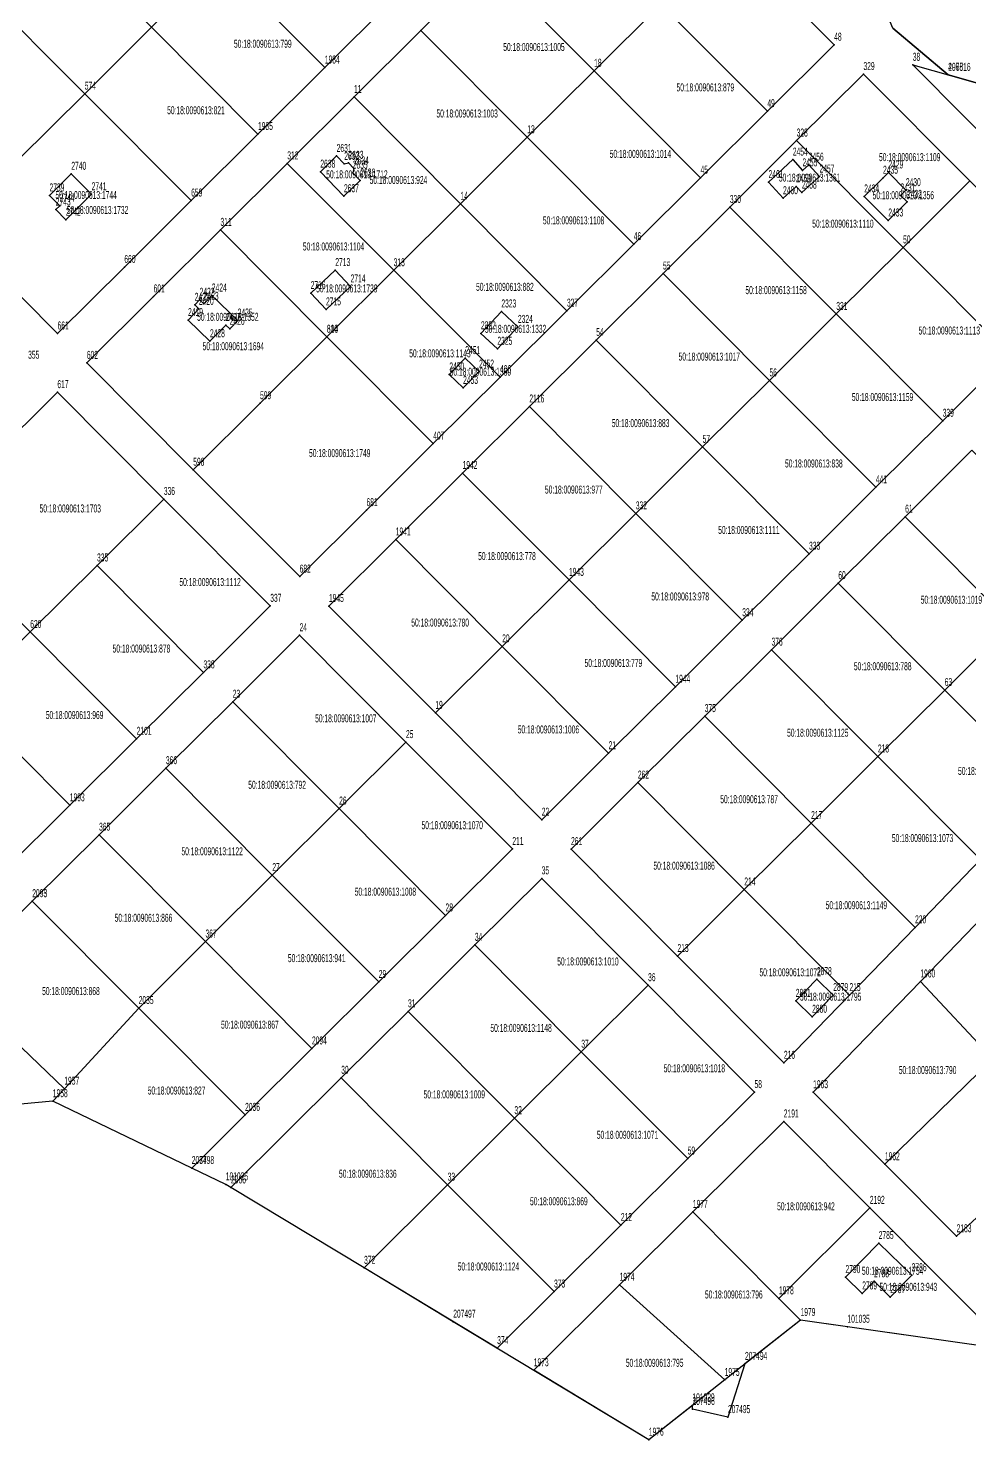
# Model space of a CAD drawing. Extents: x 1277570 to 1279623, y 422293 to 424918.
# Drawn here: x 1278124.3 to 1278373.9, y 423850.1 to 424224.6 of the extents above; entities that cross this region are included whole.
import ezdxf

# ---------------------------------------------------------------- set-up
doc = ezdxf.new("R2010")
doc.units = 0
doc.layers.get('0').update_dxf_attribs({"linetype": 'CONTINUOUS'})

msp = doc.modelspace()

# ---------------------------------------------------------------- linework, layer by layer
at = {"color": 7, "linetype": 'CONTINUOUS'}
for points in [[(1278375.950001, 424210.009998), (1278368.219999, 424212.200002), (1278353.559998, 424224.629998), (1278339.77, 424257.799999), (1278331.589998, 424287.949999), (1278311.780001, 424309.469999), (1278295.410002, 424332.719999), (1278285.93, 424369.760001), (1278278.630001, 424402.479998), (1278253.209998, 424444.680002), (1278237.279998, 424475.249998), (1278238.810001, 424485.86), (1278243.120001, 424489.110001), (1278276.05, 424498.999999), (1278290.7, 424500.569999), (1278305.419999, 424441.240001), (1278339.080002, 424342.91), (1278341.440001, 424322.930001), (1278331.180001, 424305.290001), (1278401.03, 424233.300001)], [(1278353.559998, 424224.629998), (1278368.209998, 424212.210001), (1278375.960001, 424210.009998)], [(1278385.020001, 423873.88), (1278341.479998, 423880.109999), (1278329.039999, 423881.890001), (1278314.309999, 423870.259999), (1278309.799998, 423856.140001), (1278300.389999, 423858.300001), (1278300.369998, 423859.26), (1278288.820002, 423850.139998), (1278236.95, 423881.460001), (1278213.309999, 423895.74), (1278178.020001, 423917.060001), (1278176.640001, 423917.889999), (1278167.629999, 423922.230002), (1278167.619998, 423922.230002), (1278130.770001, 423939.950002), (1278080.199999, 423935.249999)]]:
    msp.add_lwpolyline(points, dxfattribs=at)
for points in [[(1278174.679999, 424242.499999), (1278192.390001, 424260.139998), (1278220.619998, 424231.789998), (1278202.9, 424214.149999)], [(1278246.089999, 424241.629999), (1278263.810001, 424259.269999), (1278292.029998, 424230.919999), (1278274.32, 424213.279999)], [(1278111.020002, 424235.57), (1278128.74, 424253.209999), (1278156.960001, 424224.859999), (1278139.239998, 424207.22)], [(1278292.029998, 424230.919999), (1278309.75, 424248.559998), (1278337.970001, 424220.209998), (1278320.249999, 424202.569999)], [(1278156.960001, 424224.859999), (1278174.679999, 424242.499999), (1278202.9, 424214.149999), (1278185.180002, 424196.509999)], [(1278228.380001, 424223.99), (1278246.089999, 424241.629999), (1278274.32, 424213.279999), (1278256.590002, 424195.649999)], [(1278103.809998, 424171.95), (1278075.590002, 424200.290001), (1278093.299999, 424217.93), (1278111.020002, 424235.57), (1278139.239998, 424207.22), (1278121.530001, 424189.58)], [(1278274.32, 424213.279999), (1278292.029998, 424230.919999), (1278320.249999, 424202.569999), (1278302.540002, 424184.939999)], [(1278139.239998, 424207.22), (1278156.960001, 424224.859999), (1278185.180002, 424196.509999), (1278167.46, 424178.87)], [(1278210.659999, 424206.36), (1278228.380001, 424223.99), (1278256.590002, 424195.649999), (1278238.88, 424178.01)], [(1278358.799999, 424214.870002), (1278424.680002, 424196.210002), (1278400.93, 424172.56)], [(1278256.590002, 424195.649999), (1278274.32, 424213.279999), (1278302.540002, 424184.939999), (1278284.819999, 424167.299999)], [(1278328.009998, 424194.78), (1278345.73, 424212.419999), (1278373.950001, 424184.069999), (1278356.229999, 424166.43)], [(1278103.809998, 424171.95), (1278121.530001, 424189.58), (1278139.239998, 424207.22), (1278167.46, 424178.87), (1278149.750002, 424161.24), (1278132.03, 424143.6)], [(1278192.940001, 424188.72), (1278210.659999, 424206.36), (1278238.88, 424178.01), (1278221.160002, 424160.37)], [(1278238.88, 424178.01), (1278256.590002, 424195.649999), (1278284.819999, 424167.299999), (1278267.100001, 424149.66)], [(1278310.29, 424177.14), (1278328.009998, 424194.78), (1278356.229999, 424166.43), (1278338.520001, 424148.79)], [(1278175.229999, 424171.080001), (1278192.940001, 424188.72), (1278221.160002, 424160.37), (1278203.45, 424142.730001)], [(1278206.040001, 424190.690001), (1278208.050001, 424188.600002), (1278209.199999, 424188.870001), (1278210.620002, 424187.400001), (1278210.299999, 424186.249998), (1278212.309999, 424184.169998), (1278207.980002, 424180.009999), (1278201.720001, 424186.530002)], [(1278327.000002, 424189.720002), (1278329.569998, 424186.870002), (1278331.239999, 424188.38), (1278334.09, 424185.230002), (1278329.389998, 424180.969999), (1278327.88, 424182.640002), (1278324.4, 424179.48), (1278320.560001, 424183.760002)], [(1278129.899998, 424180.220002), (1278135.679999, 424185.96), (1278141.069998, 424180.529999), (1278134.250001, 424173.760001), (1278131.559999, 424176.479998), (1278132.59, 424177.509999)], [(1278352.340001, 424186.319999), (1278356.98, 424181.620001), (1278355.560002, 424180.210002), (1278357.290002, 424178.510001), (1278352.32, 424173.570001), (1278345.930001, 424179.950002), (1278350.919999, 424184.91)], [(1278356.229999, 424166.43), (1278373.950001, 424184.069999), (1278402.169998, 424155.719999), (1278384.45, 424138.08)], [(1278221.160002, 424160.37), (1278238.88, 424178.01), (1278267.100001, 424149.66), (1278249.379998, 424132.02)], [(1278292.579998, 424159.500001), (1278310.29, 424177.14), (1278338.520001, 424148.79), (1278320.799999, 424131.150001)], [(1278168.01, 424107.450002), (1278139.789998, 424135.800002), (1278157.500001, 424153.440001), (1278175.229999, 424171.080001), (1278203.44, 424142.730001), (1278185.730002, 424125.090001)], [(1278338.520001, 424148.79), (1278356.229999, 424166.43), (1278384.45, 424138.08), (1278366.739998, 424120.44)], [(1278205.680002, 424160.420002), (1278209.739999, 424156.079999), (1278203.220002, 424149.990001), (1278199.160001, 424154.339999)], [(1278203.45, 424142.730001), (1278221.160002, 424160.37), (1278249.379998, 424132.02), (1278231.660001, 424114.380001)], [(1278274.86, 424141.860001), (1278292.579998, 424159.500001), (1278320.799999, 424131.150001), (1278303.080001, 424113.520001)], [(1278166.64, 424147.169999), (1278169.500001, 424150.129998), (1278168.400001, 424151.200001), (1278169.700002, 424152.539998), (1278170.800002, 424151.47), (1278172.939999, 424153.669998), (1278179.799999, 424147.030002), (1278177.679998, 424144.839999), (1278176.63, 424145.85), (1278172.450002, 424141.54)], [(1278244.29, 424143.639998), (1278249.720002, 424149.439998), (1278254.110002, 424145.34), (1278248.67, 424139.54)], [(1278320.799999, 424131.150001), (1278338.520001, 424148.79), (1278366.739998, 424120.44), (1278349.02, 424102.81)], [(1278168.01, 424107.450002), (1278185.730002, 424125.090001), (1278203.45, 424142.730001), (1278231.660001, 424114.380001), (1278213.949999, 424096.740001), (1278196.230001, 424079.110001)], [(1278257.140002, 424124.230001), (1278274.86, 424141.860001), (1278303.080001, 424113.520001), (1278285.359998, 424095.880001)], [(1278235.909998, 424132.729999), (1278240.139999, 424137.069998), (1278243.809999, 424133.49), (1278239.579998, 424129.160001)], [(1278303.080001, 424113.520001), (1278320.799999, 424131.150001), (1278349.02, 424102.81), (1278331.300002, 424085.170001)], [(1278160.209999, 424099.7), (1278142.500001, 424082.060001), (1278124.779999, 424064.420001), (1278096.560002, 424092.770001), (1278114.28, 424110.410001), (1278131.990002, 424128.040001)], [(1278239.43, 424106.590001), (1278257.140002, 424124.230001), (1278285.359998, 424095.880001), (1278267.650001, 424078.240002)], [(1278285.359998, 424095.880001), (1278303.080001, 424113.520001), (1278331.300002, 424085.170001), (1278313.58, 424067.530001)], [(1278356.779999, 424095.010001), (1278374.490001, 424112.650001), (1278402.719998, 424084.300001), (1278385, 424066.660002)], [(1278221.710002, 424088.950002), (1278239.43, 424106.590001), (1278267.650001, 424078.240002), (1278249.929999, 424060.600002)], [(1278142.500001, 424082.060001), (1278160.209999, 424099.7), (1278188.43, 424071.35), (1278170.719998, 424053.710001)], [(1278267.650001, 424078.240002), (1278285.359998, 424095.880001), (1278313.58, 424067.530001), (1278295.870002, 424049.890002)], [(1278339.060001, 424077.370002), (1278356.779999, 424095.010001), (1278385, 424066.660002), (1278367.280002, 424049.020002)], [(1278078.84, 424075.130002), (1278096.560002, 424092.770001), (1278124.779999, 424064.420001), (1278107.060001, 424046.780002)], [(1278203.99, 424071.309998), (1278221.710002, 424088.950002), (1278249.929999, 424060.600002), (1278232.210001, 424042.959998)], [(1278124.779999, 424064.420001), (1278142.500001, 424082.060001), (1278170.719998, 424053.710001), (1278153, 424036.070001)], [(1278249.929999, 424060.600002), (1278267.650001, 424078.240002), (1278295.870002, 424049.890002), (1278278.15, 424032.260002)], [(1278321.349999, 424059.729998), (1278339.060001, 424077.370002), (1278367.280002, 424049.020002), (1278349.56, 424031.390002)], [(1278367.280002, 424049.020002), (1278385, 424066.660002), (1278411.570001, 424039.98), (1278394.180001, 424022)], [(1278107.060001, 424046.780002), (1278124.779999, 424064.420001), (1278153, 424036.070001), (1278135.280002, 424018.440001)], [(1278178.480001, 424045.910002), (1278196.199999, 424063.550001), (1278224.42, 424035.200002), (1278206.699998, 424017.570002)], [(1278232.210001, 424042.959998), (1278249.929999, 424060.600002), (1278278.15, 424032.260002), (1278260.430002, 424014.620002)], [(1278303.630001, 424042.099998), (1278321.349999, 424059.729998), (1278349.56, 424031.390002), (1278331.850002, 424013.749998)], [(1278089.339998, 424029.150002), (1278107.060001, 424046.780002), (1278135.280002, 424018.440001), (1278117.559999, 424000.800002)], [(1278160.759999, 424028.280002), (1278178.480001, 424045.910002), (1278206.699998, 424017.570002), (1278188.98, 423999.930002)], [(1278349.56, 424031.390002), (1278367.280002, 424049.020002), (1278394.180001, 424022), (1278376.790002, 424004.039999)], [(1278285.909998, 424024.459998), (1278303.630001, 424042.099998), (1278331.850002, 424013.749998), (1278314.13, 423996.109998)], [(1278206.699998, 424017.570002), (1278224.42, 424035.200002), (1278252.630001, 424006.860001), (1278234.919999, 423989.220002)], [(1278331.850002, 424013.749998), (1278349.56, 424031.390002), (1278376.790002, 424004.039999), (1278359.410002, 423986.069999)], [(1278143.040001, 424010.639998), (1278160.759999, 424028.280002), (1278188.98, 423999.930002), (1278171.260002, 423982.289998)], [(1278268.190001, 424006.819999), (1278285.909998, 424024.459998), (1278314.13, 423996.109998), (1278296.410002, 423978.469999)], [(1278188.98, 423999.930002), (1278206.699998, 424017.570002), (1278234.919999, 423989.220002), (1278217.200001, 423971.580002)], [(1278314.13, 423996.109998), (1278331.850002, 424013.749998), (1278359.410002, 423986.069999), (1278342.019998, 423968.089999)], [(1278125.329999, 423992.999998), (1278143.040001, 424010.639998), (1278171.260002, 423982.289998), (1278153.539999, 423964.649998)], [(1278389.610002, 424001.469998), (1278408.8, 423979.390001), (1278380.000002, 423951.210001), (1278360.819999, 423971.71)], [(1278171.260002, 423982.289998), (1278188.98, 423999.930002), (1278217.200001, 423971.580002), (1278199.489999, 423953.939998)], [(1278242.680002, 423981.419998), (1278260.4, 423999.059998), (1278288.620001, 423970.709998), (1278270.899999, 423953.069998)], [(1278296.410002, 423978.469999), (1278314.13, 423996.109998), (1278342.019998, 423968.089999), (1278324.629998, 423950.129998)], [(1278104.060002, 423971.829998), (1278125.319998, 423992.999998), (1278153.539999, 423964.649998), (1278133.829998, 423943.260001)], [(1278153.539999, 423964.649998), (1278171.260002, 423982.289998), (1278199.489999, 423953.939998), (1278181.76, 423936.309998)], [(1278224.96, 423963.779999), (1278242.680002, 423981.419998), (1278270.899999, 423953.069998), (1278253.180001, 423935.439998)], [(1278064.940001, 423932.880001), (1278104.060002, 423971.829998), (1278133.829998, 423943.260001), (1278130.770001, 423939.950002), (1278080.199999, 423935.249999)], [(1278333.380001, 423972.329999), (1278337.719998, 423968.119998), (1278332.120002, 423962.340002), (1278327.78, 423966.549998)], [(1278360.819999, 423971.71), (1278380.000002, 423951.210001), (1278351.410001, 423923.22), (1278332.390002, 423942.33)], [(1278270.899999, 423953.069998), (1278288.620001, 423970.709998), (1278316.839998, 423942.359998), (1278299.12, 423924.729998)], [(1278133.829998, 423943.260001), (1278153.539999, 423964.649998), (1278181.76, 423936.309998), (1278167.619998, 423922.230002), (1278130.770001, 423939.950002)], [(1278207.240002, 423946.149999), (1278224.96, 423963.779999), (1278253.180001, 423935.439998), (1278235.469999, 423917.799999)], [(1278253.180001, 423935.439998), (1278270.899999, 423953.069998), (1278299.12, 423924.729998), (1278281.400002, 423907.089998)], [(1278351.410001, 423923.22), (1278380.000002, 423951.210001), (1278399.249998, 423930.609998), (1278370.429999, 423904.12)], [(1278178.020001, 423917.060001), (1278207.240002, 423946.149999), (1278235.469999, 423917.799999), (1278213.309999, 423895.74)], [(1278235.469999, 423917.799999), (1278253.180001, 423935.439998), (1278281.400002, 423907.089998), (1278263.69, 423889.449999)], [(1278300.49, 423910.570002), (1278324.600001, 423934.569999), (1278347.419998, 423911.65), (1278323.310001, 423887.649998)], [(1278213.309999, 423895.74), (1278235.469999, 423917.799999), (1278263.69, 423889.449999), (1278248.600001, 423874.429998)], [(1278323.310001, 423887.649998), (1278347.419998, 423911.65), (1278385.020001, 423873.88), (1278329.039999, 423881.890001)], [(1278281.059999, 423891.230001), (1278300.49, 423910.570002), (1278323.310001, 423887.649998), (1278329.039999, 423881.890001), (1278308.930001, 423866.019999)], [(1278349.770001, 423902.319999), (1278358.519999, 423893.779998), (1278352.849999, 423887.97), (1278348.549999, 423892.170001), (1278345.400002, 423888.949998), (1278340.96, 423893.290002)], [(1278258.300001, 423868.570002), (1278281.059999, 423891.230001), (1278308.930001, 423866.019999), (1278288.820002, 423850.139998)]]:
    msp.add_lwpolyline(points, close=True, dxfattribs=at)
at = {"color": 7}
for p in [(1278228.380001, 424223.99), (1278337.970001, 424220.209998), (1278358.799999, 424214.870002), (1278202.9, 424214.149999), (1278274.32, 424213.279999), (1278345.73, 424212.419999), (1278368.209998, 424212.210001), (1278368.219999, 424212.200002), (1278139.239998, 424207.22), (1278210.659999, 424206.36), (1278320.249999, 424202.569999), (1278185.180002, 424196.509999), (1278256.590002, 424195.649999), (1278328.009998, 424194.78), (1278192.940001, 424188.72), (1278206.040001, 424190.690001), (1278208.050001, 424188.600002), (1278209.199999, 424188.870001), (1278327.000002, 424189.720002), (1278331.239999, 424188.38), (1278135.679999, 424185.96), (1278201.720001, 424186.530002), (1278210.299999, 424186.249998), (1278210.620002, 424187.400001), (1278302.540002, 424184.939999), (1278329.569998, 424186.870002), (1278334.09, 424185.230002), (1278350.919999, 424184.91), (1278352.340001, 424186.319999), (1278212.309999, 424184.169998), (1278320.560001, 424183.760002), (1278327.88, 424182.640002), (1278329.389998, 424180.969999), (1278356.98, 424181.620001), (1278129.899998, 424180.220002), (1278132.59, 424177.509999), (1278141.069998, 424180.529999), (1278167.46, 424178.87), (1278207.980002, 424180.009999), (1278238.88, 424178.01), (1278310.29, 424177.14), (1278324.4, 424179.48), (1278345.930001, 424179.950002), (1278355.560002, 424180.210002), (1278357.290002, 424178.510001), (1278131.559999, 424176.479998), (1278134.250001, 424173.760001), (1278352.32, 424173.570001), (1278175.229999, 424171.080001), (1278284.819999, 424167.299999), (1278356.229999, 424166.43), (1278149.750002, 424161.24), (1278205.680002, 424160.420002), (1278221.160002, 424160.37), (1278292.579998, 424159.500001), (1278209.739999, 424156.079999), (1278157.500001, 424153.440001), (1278168.400001, 424151.200001), (1278169.700002, 424152.539998), (1278170.800002, 424151.47), (1278172.939999, 424153.669998), (1278199.160001, 424154.339999), (1278166.64, 424147.169999), (1278169.500001, 424150.129998), (1278179.799999, 424147.030002), (1278203.220002, 424149.990001), (1278249.720002, 424149.439998), (1278267.100001, 424149.66), (1278338.520001, 424148.79), (1278132.03, 424143.6), (1278176.63, 424145.85), (1278177.679998, 424144.839999), (1278244.29, 424143.639998), (1278254.110002, 424145.34), (1278172.450002, 424141.54), (1278203.44, 424142.730001), (1278203.45, 424142.730001), (1278248.67, 424139.54), (1278274.86, 424141.860001), (1278139.789998, 424135.800002), (1278240.139999, 424137.069998), (1278235.909998, 424132.729999), (1278243.809999, 424133.49), (1278249.379998, 424132.02), (1278239.579998, 424129.160001), (1278320.799999, 424131.150001), (1278131.990002, 424128.040001), (1278185.730002, 424125.090001), (1278257.140002, 424124.230001), (1278366.739998, 424120.44), (1278231.660001, 424114.380001), (1278303.080001, 424113.520001), (1278168.01, 424107.450002), (1278239.43, 424106.590001), (1278349.02, 424102.81), (1278160.209999, 424099.7), (1278213.949999, 424096.740001), (1278285.359998, 424095.880001), (1278356.779999, 424095.010001), (1278221.710002, 424088.950002), (1278331.300002, 424085.170001), (1278142.500001, 424082.060001), (1278196.230001, 424079.110001), (1278267.650001, 424078.240002), (1278339.060001, 424077.370002), (1278188.43, 424071.35), (1278203.99, 424071.309998), (1278313.58, 424067.530001), (1278124.779999, 424064.420001), (1278196.199999, 424063.550001), (1278249.929999, 424060.600002), (1278321.349999, 424059.729998), (1278170.719998, 424053.710001), (1278295.870002, 424049.890002), (1278178.480001, 424045.910002), (1278367.280002, 424049.020002), (1278232.210001, 424042.959998), (1278303.630001, 424042.099998), (1278153, 424036.070001), (1278224.42, 424035.200002), (1278278.15, 424032.260002), (1278349.56, 424031.390002), (1278160.759999, 424028.280002), (1278285.909998, 424024.459998), (1278135.280002, 424018.440001), (1278206.699998, 424017.570002), (1278260.430002, 424014.620002), (1278331.850002, 424013.749998), (1278143.040001, 424010.639998), (1278252.630001, 424006.860001), (1278268.190001, 424006.819999), (1278188.98, 423999.930002), (1278260.4, 423999.059998), (1278314.13, 423996.109998), (1278125.319998, 423992.999998), (1278125.329999, 423992.999998), (1278234.919999, 423989.220002), (1278359.410002, 423986.069999), (1278171.260002, 423982.289998), (1278242.680002, 423981.419998), (1278296.410002, 423978.469999), (1278217.200001, 423971.580002), (1278333.380001, 423972.329999), (1278360.819999, 423971.71), (1278288.620001, 423970.709998), (1278337.719998, 423968.119998), (1278342.019998, 423968.089999), (1278153.539999, 423964.649998), (1278224.96, 423963.779999), (1278327.78, 423966.549998), (1278332.120002, 423962.340002), (1278199.489999, 423953.939998), (1278270.899999, 423953.069998), (1278324.629998, 423950.129998), (1278207.240002, 423946.149999), (1278133.829998, 423943.260001), (1278316.839998, 423942.359998), (1278332.390002, 423942.33), (1278130.770001, 423939.950002), (1278181.76, 423936.309998), (1278253.180001, 423935.439998), (1278324.600001, 423934.569999), (1278299.12, 423924.729998), (1278351.410001, 423923.22), (1278167.619998, 423922.230002), (1278167.629999, 423922.230002), (1278176.640001, 423917.889999), (1278178.020001, 423917.060001), (1278235.469999, 423917.799999), (1278347.419998, 423911.65), (1278300.49, 423910.570002), (1278281.400002, 423907.089998), (1278370.429999, 423904.12), (1278349.770001, 423902.319999), (1278213.309999, 423895.74), (1278340.96, 423893.290002), (1278358.519999, 423893.779998), (1278263.69, 423889.449999), (1278281.059999, 423891.230001), (1278345.400002, 423888.949998), (1278348.549999, 423892.170001), (1278323.310001, 423887.649998), (1278352.849999, 423887.97), (1278236.95, 423881.460001), (1278329.039999, 423881.890001), (1278341.479998, 423880.109999), (1278248.600001, 423874.429998), (1278314.309999, 423870.259999), (1278258.300001, 423868.570002), (1278308.930001, 423866.019999), (1278300.369998, 423859.26), (1278300.389999, 423858.300001), (1278309.799998, 423856.140001), (1278288.820002, 423850.139998)]:
    msp.add_point(p, dxfattribs=at)

# ---------------------------------------------------------------- texts
at = {"color": 7, "width": 0.5}
for s, height, p in [('48', 2.122561, (1278337.970001, 424221.28244)), ('50:18:0090613:799', 2.122561, (1278178.805001, 424219.407441)), ('50:18:0090613:1005', 2.122557, (1278250.221452, 424218.540047)), ('38', 2.122557, (1278358.799999, 424215.942442)), ('1984', 2.122561, (1278202.9, 424215.22244)), ('18', 2.122561, (1278274.32, 424214.352441)), ('329', 2.122561, (1278345.73, 424213.492441)), ('49681', 2.122557, (1278368.219999, 424213.272442)), ('207516', 2.122557, (1278368.209998, 424213.282441)), ('574', 2.122557, (1278139.239998, 424208.29244)), ('11', 2.122561, (1278210.659999, 424207.432441)), ('50:18:0090613:879', 2.122561, (1278296.159598, 424207.830868)), ('50:18:0090613:821', 2.122557, (1278161.084999, 424201.76744)), ('49', 2.122561, (1278320.249999, 424203.64244)), ('1985', 2.122561, (1278185.180002, 424197.582441)), ('50:18:0090613:1003', 2.122561, (1278232.501977, 424200.904424)), ('13', 2.122561, (1278256.590002, 424196.722441)), ('328', 2.122561, (1278328.009998, 424195.852441)), ('312', 2.122557, (1278192.940001, 424189.79244)), ('2631', 2.122557, (1278206.040001, 424191.762441)), ('2633', 2.122557, (1278209.199999, 424189.942442)), ('50:18:0090613:1014', 2.122561, (1278278.441976, 424190.194423)), ('2454', 2.122557, (1278327.000002, 424190.792442)), ('2740', 2.122561, (1278135.679999, 424187.032441)), ('2638', 2.122557, (1278201.720001, 424187.602442)), ('2632', 2.122557, (1278208.050001, 424189.672442)), ('2635', 2.122557, (1278210.299999, 424187.322443)), ('2634', 2.122557, (1278210.620002, 424188.472442)), ('45', 2.122561, (1278302.540002, 424186.01244)), ('2455', 2.122557, (1278329.569998, 424187.942442)), ('2456', 2.122561, (1278331.239999, 424189.452441)), ('2457', 2.122557, (1278334.09, 424186.302442)), ('50:18:0090613:1109', 2.122561, (1278349.854998, 424189.327441)), ('2435', 2.122557, (1278350.919999, 424185.982441)), ('2429', 2.122561, (1278352.340001, 424187.39244)), ('50:18:0090613:1712', 2.122561, (1278203.278978, 424184.755885)), ('2636', 2.122561, (1278212.309999, 424185.24244)), ('50:18:0090613:924', 2.122557, (1278214.785001, 424183.26744)), ('2461', 2.122557, (1278320.560001, 424184.832442)), ('50:18:0090613:1361', 2.122557, (1278323.297454, 424183.898924)), ('2459', 2.122557, (1278327.88, 424183.712442)), ('2430', 2.122557, (1278356.98, 424182.692441)), ('2739', 2.122557, (1278129.899998, 424181.292442)), ('50:18:0090613:1744', 2.122557, (1278131.462945, 424179.277616)), ('2744', 2.122561, (1278132.59, 424178.58244)), ('2741', 2.122561, (1278141.069998, 424181.60244)), ('659', 2.122557, (1278167.46, 424179.94244)), ('2637', 2.122561, (1278207.980002, 424181.082441)), ('14', 2.122561, (1278238.88, 424179.082441)), ('2460', 2.122561, (1278324.4, 424180.552441)), ('2458', 2.122561, (1278329.389998, 424182.04244)), ('2434', 2.122557, (1278345.930001, 424181.022443)), ('50:18:0090613:1356', 2.122561, (1278348.159744, 424179.222377)), ('2431', 2.122557, (1278355.560002, 424181.282443)), ('2432', 2.122557, (1278357.290002, 424179.582441)), ('2743', 2.122561, (1278131.559999, 424177.55244)), ('2742', 2.122557, (1278134.250001, 424174.832441)), ('50:18:0090613:1732', 2.122561, (1278134.511245, 424175.31119)), ('330', 2.122557, (1278310.29, 424178.21244)), ('311', 2.122557, (1278175.229999, 424172.152441)), ('50:18:0090613:1108', 2.122557, (1278260.723426, 424172.55703)), ('50:18:0090613:1110', 2.122557, (1278332.136575, 424171.68785)), ('2433', 2.122557, (1278352.32, 424174.642442)), ('46', 2.122561, (1278284.819999, 424168.372441)), ('50', 2.122561, (1278356.229999, 424167.502441)), ('50:18:0090613:1104', 2.122557, (1278197.070001, 424165.627441)), ('660', 2.122557, (1278149.750002, 424162.31244)), ('2713', 2.122557, (1278205.680002, 424161.492443)), ('313', 2.122557, (1278221.160002, 424161.442441)), ('55', 2.122557, (1278292.579998, 424160.572441)), ('2714', 2.122561, (1278209.739999, 424157.15244)), ('601', 2.122557, (1278157.500001, 424154.512441)), ('2421', 2.122557, (1278168.400001, 424152.272441)), ('2422', 2.122561, (1278169.700002, 424153.61244)), ('2423', 2.122557, (1278170.800002, 424152.54244)), ('2424', 2.122557, (1278172.939999, 424154.742443)), ('2716', 2.122561, (1278199.160001, 424155.412441)), ('50:18:0090613:1739', 2.122557, (1278200.59742, 424154.499081)), ('50:18:0090613:882', 2.122557, (1278243.004998, 424154.917441)), ('50:18:0090613:1158', 2.122557, (1278314.423428, 424154.047031)), ('2420', 2.122557, (1278169.500001, 424151.202443)), ('2715', 2.122557, (1278203.220002, 424151.062441)), ('2323', 2.122557, (1278249.720002, 424150.512443)), ('327', 2.122557, (1278267.100001, 424150.73244)), ('331', 2.122557, (1278338.520001, 424149.86244)), ('2419', 2.122561, (1278166.64, 424148.24244)), ('50:18:0090613:1352', 2.122561, (1278169.037323, 424146.967324)), ('2427', 2.122557, (1278176.63, 424146.922441)), ('2426', 2.122561, (1278177.679998, 424145.91244)), ('2425', 2.122557, (1278179.799999, 424148.102442)), ('2324', 2.122561, (1278254.110002, 424146.412441)), ('661', 2.122557, (1278132.03, 424144.672441)), ('2428', 2.122561, (1278172.450002, 424142.612441)), ('314', 2.122557, (1278203.45, 424143.802441)), ('600', 2.122557, (1278203.44, 424143.802441)), ('2322', 2.122557, (1278244.29, 424144.712443)), ('50:18:0090613:1332', 2.122561, (1278245.346193, 424143.782773)), ('54', 2.122557, (1278274.86, 424142.932441)), ('50:18:0090613:1113', 2.122557, (1278360.359999, 424143.33744)), ('50:18:0090613:1694', 2.122561, (1278170.491023, 424139.167881)), ('2451', 2.122561, (1278240.139999, 424138.14244)), ('2325', 2.122557, (1278248.67, 424140.612441)), ('355', 2.122561, (1278124.229999, 424136.912441)), ('602', 2.122557, (1278139.789998, 424136.872442)), ('50:18:0090613:1143', 2.122557, (1278225.288428, 424137.277031)), ('2450', 2.122561, (1278235.909998, 424133.802441)), ('2452', 2.122557, (1278243.809999, 424134.562441)), ('50:18:0090613:1017', 2.122557, (1278296.7046, 424136.410869)), ('50:18:0090613:1360', 2.122557, (1278236.007947, 424132.405826)), ('2453', 2.122557, (1278239.579998, 424130.232441)), ('406', 2.122557, (1278249.379998, 424133.092441)), ('56', 2.122557, (1278320.799999, 424132.222441)), ('617', 2.122557, (1278131.990002, 424129.112441)), ('599', 2.122557, (1278185.730002, 424126.162442)), ('2116', 2.122557, (1278257.140002, 424125.302441)), ('50:18:0090613:1159', 2.122557, (1278342.644599, 424125.700868)), ('50:18:0090613:883', 2.122557, (1278278.985403, 424118.774014)), ('339', 2.122557, (1278366.739998, 424121.512441)), ('407', 2.122557, (1278231.660001, 424115.452441)), ('57', 2.122557, (1278303.080001, 424114.592441)), ('598', 2.122557, (1278168.01, 424108.522442)), ('50:18:0090613:1749', 2.122557, (1278198.713085, 424110.819361)), ('1942', 2.122557, (1278239.43, 424107.662442)), ('50:18:0090613:838', 2.122557, (1278324.925402, 424108.064013)), ('441', 2.122557, (1278349.02, 424103.882441)), ('336', 2.122557, (1278160.209999, 424100.77244)), ('50:18:0090613:977', 2.122557, (1278261.269998, 424101.137442)), ('50:18:0090613:1703', 2.122557, (1278127.260428, 424096.133467)), ('681', 2.122557, (1278213.949999, 424097.812442)), ('332', 2.122557, (1278285.359998, 424096.952441)), ('61', 2.122557, (1278356.779999, 424096.082442)), ('1941', 2.122557, (1278221.710002, 424090.022442)), ('50:18:0090613:1111', 2.122557, (1278307.204999, 424090.427441)), ('333', 2.122557, (1278331.300002, 424086.242441)), ('335', 2.122557, (1278142.500001, 424083.132441)), ('50:18:0090613:778', 2.122557, (1278243.554998, 424083.497442)), ('682', 2.122557, (1278196.230001, 424080.182442)), ('1943', 2.122557, (1278267.650001, 424079.312442)), ('60', 2.122557, (1278339.060001, 424078.442442)), ('50:18:0090613:1112', 2.122557, (1278164.339999, 424076.607441)), ('337', 2.122557, (1278188.43, 424072.422441)), ('1945', 2.122557, (1278203.99, 424072.382443)), ('50:18:0090613:978', 2.122557, (1278289.489999, 424072.787442)), ('50:18:0090613:1019', 2.122557, (1278360.905002, 424071.917442)), ('334', 2.122557, (1278313.58, 424068.602442)), ('620', 2.122557, (1278124.779999, 424065.492441)), ('24', 2.122557, (1278196.199999, 424064.622442)), ('50:18:0090613:780', 2.122557, (1278225.835, 424065.857443)), ('50:18:0090613:878', 2.122557, (1278146.624999, 424058.967441)), ('20', 2.122557, (1278249.929999, 424061.672442)), ('376', 2.122557, (1278321.349999, 424060.802443)), ('50:18:0090613:779', 2.122557, (1278271.774598, 424055.15087)), ('338', 2.122557, (1278170.719998, 424054.782441)), ('50:18:0090613:788', 2.122561, (1278343.188026, 424054.280456)), ('1944', 2.122557, (1278295.870002, 424050.962442)), ('63', 2.122557, (1278367.280002, 424050.092442)), ('23', 2.122557, (1278178.480001, 424046.982442)), ('19', 2.122557, (1278232.210001, 424044.032443)), ('50:18:0090613:969', 2.122557, (1278128.904596, 424041.330869)), ('50:18:0090613:1007', 2.122557, (1278200.324596, 424040.46087)), ('375', 2.122557, (1278303.630001, 424043.172443)), ('2101', 2.122557, (1278153, 424037.142442)), ('25', 2.122557, (1278224.42, 424036.272442)), ('50:18:0090613:1006', 2.122557, (1278254.055001, 424037.51244)), ('50:18:0090613:1125', 2.122557, (1278325.471975, 424036.644425)), ('21', 2.122557, (1278278.15, 424033.332442)), ('218', 2.122557, (1278349.56, 424032.462442)), ('366', 2.122557, (1278160.759999, 424029.352442)), ('262', 2.122557, (1278285.909998, 424025.532443)), ('50:18:0090613:789', 2.122561, (1278370.809609, 424026.496993)), ('50:18:0090613:792', 2.122557, (1278182.6054, 424022.824015)), ('1993', 2.122557, (1278135.280002, 424019.512442)), ('26', 2.122557, (1278206.699998, 424018.642442)), ('50:18:0090613:787', 2.122557, (1278307.754999, 424019.007443)), ('22', 2.122557, (1278260.430002, 424015.692443)), ('217', 2.122557, (1278331.850002, 424014.822443)), ('365', 2.122557, (1278143.040001, 424011.712443)), ('50:18:0090613:1070', 2.122557, (1278228.541976, 424012.114425)), ('211', 2.122557, (1278252.630001, 424007.932442)), ('261', 2.122561, (1278268.190001, 424007.89244)), ('50:18:0090613:1073', 2.122557, (1278353.259832, 424008.697199)), ('50:18:0090613:1122', 2.122557, (1278164.885001, 424005.187443)), ('27', 2.122557, (1278188.98, 424001.002442)), ('35', 2.122557, (1278260.4, 424000.132443)), ('50:18:0090613:1086', 2.122561, (1278290.035001, 424001.36744)), ('214', 2.122561, (1278314.13, 423997.18244)), ('2095', 2.122557, (1278125.319998, 423994.072443)), ('2093', 2.122557, (1278125.329999, 423994.072443)), ('50:18:0090613:1008', 2.122557, (1278210.825, 423994.477442)), ('50:18:0090613:866', 2.122561, (1278147.168427, 423987.54703)), ('28', 2.122557, (1278234.919999, 423990.292442)), ('50:18:0090613:1149', 2.122561, (1278335.710418, 423990.888992)), ('220', 2.122561, (1278359.410002, 423987.142441)), ('367', 2.122557, (1278171.260002, 423983.362443)), ('34', 2.122557, (1278242.680002, 423982.492443)), ('50:18:0090613:941', 2.122557, (1278193.106572, 423976.837853)), ('213', 2.122561, (1278296.410002, 423979.54244)), ('29', 2.122557, (1278217.200001, 423972.652443)), ('50:18:0090613:1010', 2.122557, (1278264.524998, 423975.967443)), ('50:18:0090613:1072', 2.122557, (1278318.154832, 423973.086054)), ('2878', 2.122561, (1278333.380001, 423973.402441)), ('1960', 2.122557, (1278360.819999, 423972.78244)), ('36', 2.122557, (1278288.620001, 423971.782443)), ('2879', 2.122557, (1278337.719998, 423969.192443)), ('215', 2.122561, (1278342.019998, 423969.162441)), ('50:18:0090613:868', 2.122561, (1278127.933188, 423968.106614)), ('2035', 2.122561, (1278153.539999, 423965.72244)), ('2881', 2.122561, (1278327.78, 423967.62244)), ('50:18:0090613:1795', 2.122557, (1278328.897828, 423966.627481)), ('31', 2.122561, (1278224.96, 423964.85244)), ('2880', 2.122557, (1278332.120002, 423963.412442)), ('50:18:0090613:867', 2.122561, (1278175.388027, 423959.200457)), ('50:18:0090613:1148', 2.122561, (1278246.804599, 423958.330868)), ('2094', 2.122557, (1278199.489999, 423955.012443)), ('37', 2.122561, (1278270.899999, 423954.14244)), ('216', 2.122561, (1278324.629998, 423951.20244)), ('30', 2.122561, (1278207.240002, 423947.22244)), ('50:18:0090613:1018', 2.122561, (1278292.744598, 423947.620867)), ('50:18:0090613:790', 2.122561, (1278355.090982, 423947.149634)), ('1957', 2.122557, (1278133.829998, 423944.332441)), ('58', 2.122557, (1278316.839998, 423943.432443)), ('1963', 2.122561, (1278332.390002, 423943.402441)), ('1958', 2.122557, (1278130.770001, 423941.022442)), ('50:18:0090613:827', 2.122561, (1278155.943456, 423941.719812)), ('50:18:0090613:1009', 2.122557, (1278229.086973, 423940.694426)), ('2036', 2.122557, (1278181.76, 423937.382443)), ('32', 2.122561, (1278253.180001, 423936.51244)), ('2191', 2.122561, (1278324.600001, 423935.64244)), ('50:18:0090613:1071', 2.122557, (1278275.025402, 423929.984016)), ('59', 2.122557, (1278299.12, 423925.802443)), ('1962', 2.122557, (1278351.410001, 423924.29244)), ('2037', 2.122557, (1278167.619998, 423923.302443)), ('207498', 2.122557, (1278167.629999, 423923.302443)), ('101025', 2.122561, (1278176.640001, 423918.96244)), ('2066', 2.122557, (1278178.020001, 423918.132442)), ('50:18:0090613:836', 2.122557, (1278206.657624, 423919.658827)), ('33', 2.122561, (1278235.469999, 423918.87244)), ('2192', 2.122561, (1278347.419998, 423912.722441)), ('50:18:0090613:869', 2.122561, (1278257.310001, 423912.34744)), ('1977', 2.122557, (1278300.49, 423911.642442)), ('50:18:0090613:942', 2.122561, (1278322.83, 423911.01244)), ('212', 2.122561, (1278281.400002, 423908.16244)), ('2183', 2.122557, (1278370.429999, 423905.19244)), ('2785', 2.122561, (1278349.770001, 423903.392441)), ('372', 2.122557, (1278213.309999, 423896.81244)), ('50:18:0090613:1124', 2.122561, (1278238.137873, 423895.043094)), ('2790', 2.122557, (1278340.96, 423894.362442)), ('50:18:0090613:1754', 2.122561, (1278345.321724, 423893.90674)), ('2786', 2.122561, (1278358.519999, 423894.85244)), ('373', 2.122561, (1278263.69, 423890.52244)), ('1974', 2.122557, (1278281.059999, 423892.302441)), ('2788', 2.122557, (1278348.549999, 423893.242442)), ('50:18:0090613:796', 2.122561, (1278303.702937, 423887.618653)), ('1978', 2.122557, (1278323.310001, 423888.722443)), ('2789', 2.122557, (1278345.400002, 423890.022443)), ('50:18:0090613:943', 2.122561, (1278349.980827, 423889.64957)), ('2787', 2.122561, (1278352.849999, 423889.042441)), ('1979', 2.122557, (1278329.039999, 423882.962441)), ('207497', 2.122557, (1278236.95, 423882.532441)), ('101035', 2.122561, (1278341.479998, 423881.182441)), ('374', 2.122557, (1278248.600001, 423875.502443)), ('1973', 2.122557, (1278258.300001, 423869.642442)), ('50:18:0090613:795', 2.122561, (1278282.71197, 423869.490749)), ('207494', 2.122561, (1278314.309999, 423871.332441)), ('1975', 2.122561, (1278308.930001, 423867.092441)), ('101029', 2.122557, (1278300.369998, 423860.332441)), ('207496', 2.122557, (1278300.389999, 423859.372441)), ('207495', 2.122557, (1278309.799998, 423857.212441)), ('1976', 2.122557, (1278288.820002, 423851.212443))]:
    msp.add_text(s, height=height, dxfattribs=at).set_placement(p)

doc.saveas('drawing.dxf')
